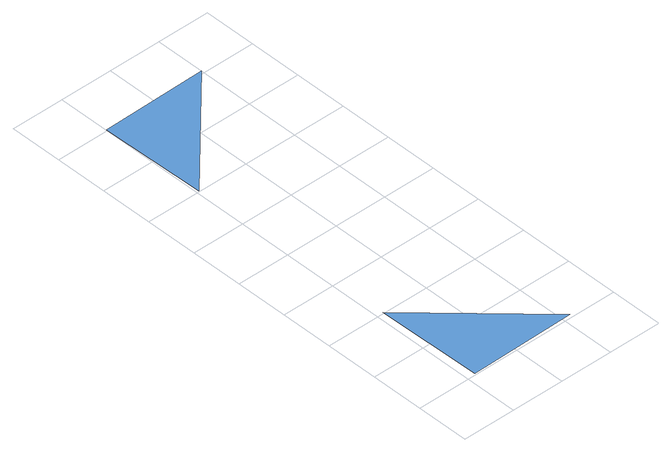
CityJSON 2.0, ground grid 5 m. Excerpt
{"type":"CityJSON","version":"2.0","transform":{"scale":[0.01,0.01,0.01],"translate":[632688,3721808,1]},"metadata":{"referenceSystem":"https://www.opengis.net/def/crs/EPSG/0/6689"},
"CityObjects":{
"waterbody1":{"type":"WaterBody","attributes":{"name":"福岡県津波浸水想定図","class":"1140","function":"2","WaterBodyTsunamiRiskAttribute.description":"1","WaterBodyTsunamiRiskAttribute.rank":"1"},"geometry":[{"type":"MultiSurface","lod":"1","boundaries":[[[0,1,2]],[[3,4,5]]]}]}
},
"vertices":[
[1082,34,75],[63,1014,75],[83,15,75],[1005,4032,74],[5,4013,75],[25,3013,75]
]}
